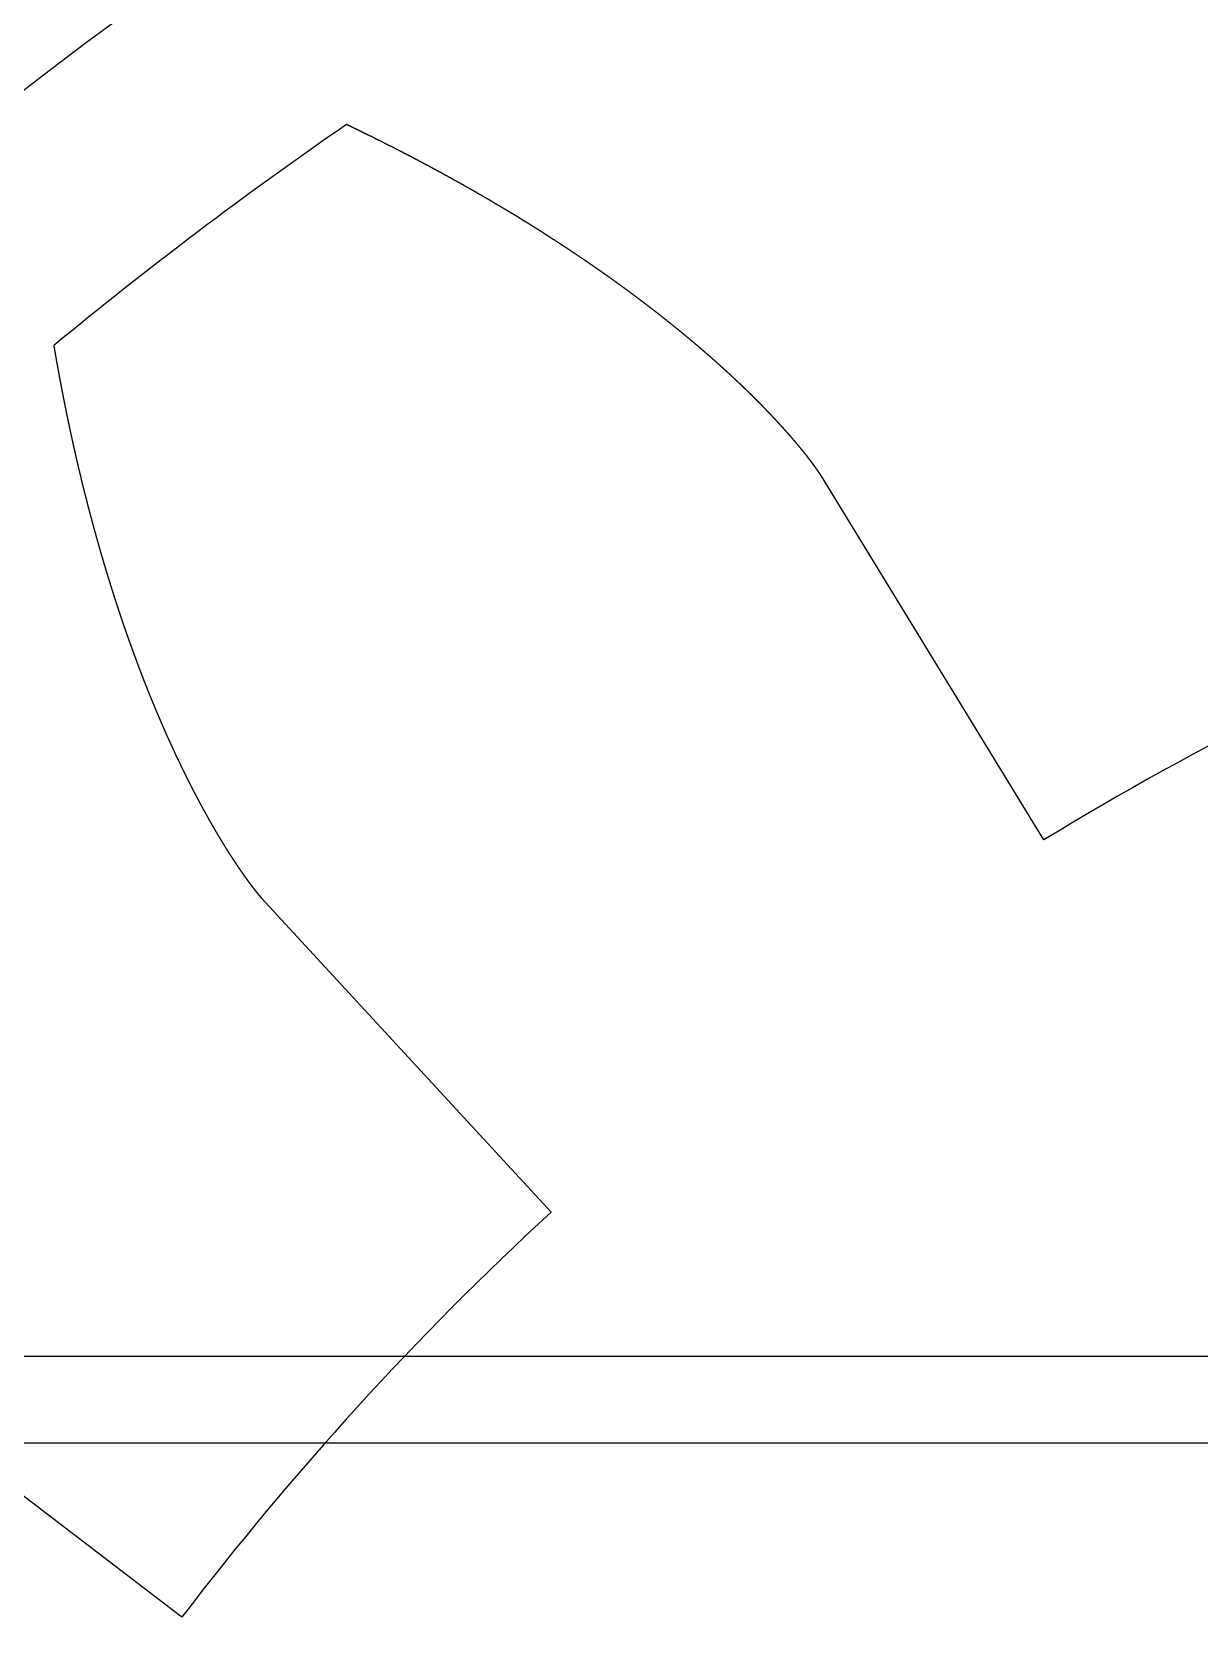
# Model space of a CAD drawing. Header units: centimetres. Extents: x -25.1 to 37.5, y -51.5 to 12.5.
# Drawn here: x 14.084 to 14.486, y -36.6 to -36.044 of the extents above; entities that cross this region are included whole.
import ezdxf

# ---------------------------------------------------------------- set-up
doc = ezdxf.new("R2010")
doc.units = ezdxf.units.CM
doc.header["$MEASUREMENT"] = 0
for name, color, linetype in [('robot assembler v21_Sketch102', 7, 'Continuous'), ('robot assembler v21_Sketch16', 7, 'Continuous'), ('robot assembler v21_Sketch75', 7, 'Continuous'), ('robot assembler v21_Sketch76', 7, 'Continuous'), ('robot assembler v21_Sketch86', 7, 'Continuous')]:
    doc.layers.add(name, color=color, linetype=linetype)

msp = doc.modelspace()

# ---------------------------------------------------------------- linework, layer by layer
at = {"layer": 'robot assembler v21_Sketch102'}
msp.add_line((16.7, -36.53, 49.1), (13.3, -36.53, 49.1), dxfattribs=at)
at = {"layer": 'robot assembler v21_Sketch16'}
msp.add_line((0, -36.5, 46.9), (30, -36.5, 46.9), dxfattribs=at)
at = {"layer": 'robot assembler v21_Sketch75'}
for p, q in [((14.35601, -36.19691, 50.1), (14.35596, -36.19684, 50.1)), ((14.43264, -36.32223, 50.1), (14.35601, -36.19691, 50.1)), ((14.1633, -36.34234, 50.1), (14.16335, -36.3424, 50.1)), ((14.16335, -36.3424, 50.1), (14.26291, -36.4504, 50.1)), ((14.1358, -36.58983, 50.1), (14.01908, -36.50066, 50.1))]:
    msp.add_line(p, q, dxfattribs=at)
for radius, start, end in [(1.425, 124.51865, 129.59899), (1.0875, 111.49417, 121.44701), (1.0875, 132.67064, 142.62348)]:
    msp.add_arc((15, -37.25, 50.1), radius, start, end, dxfattribs=at)
for points in [[(14.35596, -36.19684, 50.1), (14.35596, -36.19683, 50.1), (14.35595, -36.19682, 50.1), (14.35593, -36.19679, 50.1), (14.3559, -36.19675, 50.1), (14.35586, -36.19668, 50.1), (14.35581, -36.19661, 50.1), (14.35576, -36.19652, 50.1), (14.3557, -36.19643, 50.1), (14.35563, -36.19633, 50.1), (14.35556, -36.19622, 50.1), (14.35548, -36.1961, 50.1), (14.35539, -36.19597, 50.1), (14.3553, -36.19583, 50.1), (14.3552, -36.19568, 50.1), (14.35509, -36.19553, 50.1), (14.35498, -36.19536, 50.1), (14.35486, -36.19519, 50.1), (14.35474, -36.19501, 50.1), (14.35461, -36.19483, 50.1), (14.35447, -36.19463, 50.1), (14.35432, -36.19443, 50.1), (14.35418, -36.19422, 50.1), (14.35402, -36.194, 50.1), (14.35386, -36.19378, 50.1), (14.35369, -36.19355, 50.1), (14.35351, -36.19331, 50.1), (14.35333, -36.19307, 50.1), (14.35315, -36.19281, 50.1), (14.35296, -36.19255, 50.1), (14.35276, -36.19229, 50.1), (14.35255, -36.19202, 50.1), (14.35234, -36.19174, 50.1), (14.35212, -36.19146, 50.1), (14.3519, -36.19117, 50.1), (14.35167, -36.19087, 50.1), (14.35144, -36.19057, 50.1), (14.3512, -36.19026, 50.1), (14.35095, -36.18994, 50.1), (14.3507, -36.18963, 50.1), (14.35044, -36.1893, 50.1), (14.35018, -36.18897, 50.1), (14.34991, -36.18863, 50.1), (14.34963, -36.18829, 50.1), (14.34935, -36.18794, 50.1), (14.34906, -36.18759, 50.1), (14.34877, -36.18723, 50.1), (14.34847, -36.18687, 50.1), (14.34816, -36.1865, 50.1), (14.34785, -36.18613, 50.1), (14.34753, -36.18575, 50.1), (14.34721, -36.18537, 50.1), (14.34688, -36.18498, 50.1), (14.34655, -36.18459, 50.1), (14.34621, -36.1842, 50.1), (14.34587, -36.1838, 50.1), (14.34551, -36.18339, 50.1), (14.34516, -36.18298, 50.1), (14.3448, -36.18257, 50.1), (14.34443, -36.18215, 50.1), (14.34405, -36.18173, 50.1), (14.34367, -36.1813, 50.1), (14.34329, -36.18087, 50.1), (14.3429, -36.18044, 50.1), (14.3425, -36.18, 50.1), (14.3421, -36.17956, 50.1), (14.34169, -36.17911, 50.1), (14.34128, -36.17866, 50.1), (14.34086, -36.17821, 50.1), (14.34044, -36.17775, 50.1), (14.34001, -36.17729, 50.1), (14.33957, -36.17683, 50.1), (14.33913, -36.17636, 50.1), (14.33869, -36.17589, 50.1), (14.33824, -36.17541, 50.1), (14.33778, -36.17494, 50.1), (14.33732, -36.17445, 50.1), (14.33685, -36.17397, 50.1), (14.33638, -36.17348, 50.1), (14.3359, -36.17299, 50.1), (14.33541, -36.1725, 50.1), (14.33493, -36.172, 50.1), (14.33443, -36.1715, 50.1), (14.33393, -36.171, 50.1), (14.33342, -36.17049, 50.1), (14.33291, -36.16998, 50.1), (14.3324, -36.16947, 50.1), (14.33188, -36.16896, 50.1), (14.33135, -36.16844, 50.1), (14.33082, -36.16792, 50.1), (14.33028, -36.1674, 50.1), (14.32974, -36.16687, 50.1), (14.32919, -36.16635, 50.1), (14.32864, -36.16582, 50.1), (14.32808, -36.16528, 50.1), (14.32751, -36.16475, 50.1), (14.32694, -36.16421, 50.1), (14.32637, -36.16367, 50.1), (14.32579, -36.16313, 50.1), (14.32521, -36.16259, 50.1), (14.32462, -36.16204, 50.1), (14.32402, -36.16149, 50.1), (14.32342, -36.16094, 50.1), (14.32281, -36.16039, 50.1), (14.3222, -36.15983, 50.1), (14.32159, -36.15928, 50.1), (14.32097, -36.15872, 50.1), (14.32034, -36.15815, 50.1), (14.31971, -36.15759, 50.1), (14.31907, -36.15703, 50.1), (14.31843, -36.15646, 50.1), (14.31778, -36.15589, 50.1), (14.31713, -36.15532, 50.1), (14.31648, -36.15475, 50.1), (14.31581, -36.15418, 50.1), (14.31515, -36.1536, 50.1), (14.31448, -36.15302, 50.1), (14.3138, -36.15244, 50.1), (14.31312, -36.15186, 50.1), (14.31243, -36.15128, 50.1), (14.31174, -36.1507, 50.1), (14.31104, -36.15011, 50.1), (14.31034, -36.14953, 50.1), (14.30963, -36.14894, 50.1), (14.30892, -36.14835, 50.1), (14.3082, -36.14776, 50.1), (14.30748, -36.14717, 50.1), (14.30675, -36.14657, 50.1), (14.30602, -36.14598, 50.1), (14.30529, -36.14538, 50.1), (14.30454, -36.14478, 50.1), (14.3038, -36.14419, 50.1), (14.30305, -36.14359, 50.1), (14.30229, -36.14299, 50.1), (14.30153, -36.14238, 50.1), (14.30076, -36.14178, 50.1), (14.29999, -36.14118, 50.1), (14.29922, -36.14057, 50.1), (14.29844, -36.13997, 50.1), (14.29765, -36.13936, 50.1), (14.29686, -36.13875, 50.1), (14.29606, -36.13814, 50.1), (14.29526, -36.13753, 50.1), (14.29446, -36.13692, 50.1), (14.29365, -36.13631, 50.1), (14.29284, -36.1357, 50.1), (14.29202, -36.13508, 50.1), (14.29119, -36.13447, 50.1), (14.29036, -36.13386, 50.1), (14.28953, -36.13324, 50.1), (14.28869, -36.13262, 50.1), (14.28785, -36.13201, 50.1), (14.287, -36.13139, 50.1), (14.28615, -36.13077, 50.1), (14.28529, -36.13015, 50.1), (14.28443, -36.12953, 50.1), (14.28357, -36.12891, 50.1), (14.28269, -36.12829, 50.1), (14.28182, -36.12767, 50.1), (14.28094, -36.12705, 50.1), (14.28005, -36.12643, 50.1), (14.27916, -36.12581, 50.1), (14.27827, -36.12519, 50.1), (14.27737, -36.12456, 50.1), (14.27647, -36.12394, 50.1), (14.27556, -36.12332, 50.1), (14.27465, -36.12269, 50.1), (14.27373, -36.12207, 50.1), (14.27281, -36.12145, 50.1), (14.27188, -36.12082, 50.1), (14.27095, -36.1202, 50.1), (14.27001, -36.11957, 50.1), (14.26907, -36.11895, 50.1), (14.26813, -36.11832, 50.1), (14.26718, -36.1177, 50.1), (14.26623, -36.11707, 50.1), (14.26527, -36.11644, 50.1), (14.26431, -36.11582, 50.1), (14.26334, -36.11519, 50.1), (14.26237, -36.11457, 50.1), (14.26139, -36.11394, 50.1), (14.26041, -36.11331, 50.1), (14.25943, -36.11269, 50.1), (14.25844, -36.11206, 50.1), (14.25744, -36.11144, 50.1), (14.25644, -36.11081, 50.1), (14.25544, -36.11019, 50.1), (14.25443, -36.10956, 50.1), (14.25342, -36.10894, 50.1), (14.25241, -36.10831, 50.1), (14.25139, -36.10769, 50.1), (14.25036, -36.10706, 50.1), (14.24933, -36.10644, 50.1), (14.2483, -36.10581, 50.1), (14.24726, -36.10519, 50.1), (14.24622, -36.10456, 50.1), (14.24517, -36.10394, 50.1), (14.24412, -36.10332, 50.1), (14.24307, -36.1027, 50.1), (14.24201, -36.10207, 50.1), (14.24094, -36.10145, 50.1), (14.23988, -36.10083, 50.1), (14.2388, -36.10021, 50.1), (14.23773, -36.09959, 50.1), (14.23665, -36.09897, 50.1), (14.23556, -36.09835, 50.1), (14.23447, -36.09773, 50.1), (14.23338, -36.09711, 50.1), (14.23228, -36.09649, 50.1), (14.23118, -36.09587, 50.1), (14.23007, -36.09526, 50.1), (14.22896, -36.09464, 50.1), (14.22785, -36.09402, 50.1), (14.22673, -36.09341, 50.1), (14.2256, -36.09279, 50.1), (14.22448, -36.09218, 50.1), (14.22334, -36.09156, 50.1), (14.22221, -36.09095, 50.1), (14.22107, -36.09034, 50.1), (14.21992, -36.08973, 50.1), (14.21878, -36.08912, 50.1), (14.21762, -36.0885, 50.1), (14.21647, -36.0879, 50.1), (14.21531, -36.08729, 50.1), (14.21414, -36.08668, 50.1), (14.21297, -36.08607, 50.1), (14.2118, -36.08546, 50.1), (14.21063, -36.08486, 50.1), (14.20944, -36.08425, 50.1), (14.20826, -36.08365, 50.1), (14.20707, -36.08305, 50.1), (14.20588, -36.08245, 50.1), (14.20468, -36.08184, 50.1), (14.20348, -36.08124, 50.1), (14.20227, -36.08064, 50.1), (14.20107, -36.08005, 50.1), (14.19985, -36.07945, 50.1), (14.19863, -36.07885, 50.1), (14.19741, -36.07826, 50.1), (14.19619, -36.07766, 50.1), (14.19496, -36.07707, 50.1), (14.19397, -36.07659, 50.1), (14.19323, -36.07624, 50.1), (14.19274, -36.076, 50.1), (14.19249, -36.07588, 50.1)], [(14.09169, -36.152, 50.1), (14.09174, -36.15227, 50.1), (14.09183, -36.15281, 50.1), (14.09197, -36.15362, 50.1), (14.09215, -36.1547, 50.1), (14.09239, -36.15605, 50.1), (14.09262, -36.15739, 50.1), (14.09286, -36.15873, 50.1), (14.0931, -36.16006, 50.1), (14.09335, -36.16139, 50.1), (14.09359, -36.16272, 50.1), (14.09384, -36.16404, 50.1), (14.09409, -36.16536, 50.1), (14.09434, -36.16668, 50.1), (14.09459, -36.16799, 50.1), (14.09485, -36.1693, 50.1), (14.0951, -36.1706, 50.1), (14.09536, -36.1719, 50.1), (14.09562, -36.1732, 50.1), (14.09588, -36.17449, 50.1), (14.09615, -36.17578, 50.1), (14.09641, -36.17707, 50.1), (14.09668, -36.17835, 50.1), (14.09695, -36.17963, 50.1), (14.09722, -36.18091, 50.1), (14.0975, -36.18218, 50.1), (14.09777, -36.18345, 50.1), (14.09805, -36.18471, 50.1), (14.09833, -36.18597, 50.1), (14.09861, -36.18723, 50.1), (14.09889, -36.18848, 50.1), (14.09918, -36.18973, 50.1), (14.09946, -36.19097, 50.1), (14.09975, -36.19221, 50.1), (14.10004, -36.19345, 50.1), (14.10033, -36.19468, 50.1), (14.10062, -36.19591, 50.1), (14.10092, -36.19714, 50.1), (14.10121, -36.19836, 50.1), (14.10151, -36.19958, 50.1), (14.10181, -36.20079, 50.1), (14.10211, -36.202, 50.1), (14.10241, -36.20321, 50.1), (14.10272, -36.20441, 50.1), (14.10302, -36.2056, 50.1), (14.10333, -36.2068, 50.1), (14.10364, -36.20799, 50.1), (14.10395, -36.20917, 50.1), (14.10426, -36.21035, 50.1), (14.10457, -36.21153, 50.1), (14.10489, -36.2127, 50.1), (14.1052, -36.21387, 50.1), (14.10552, -36.21504, 50.1), (14.10584, -36.2162, 50.1), (14.10616, -36.21736, 50.1), (14.10648, -36.21851, 50.1), (14.10681, -36.21966, 50.1), (14.10713, -36.2208, 50.1), (14.10746, -36.22194, 50.1), (14.10778, -36.22308, 50.1), (14.10811, -36.22421, 50.1), (14.10844, -36.22533, 50.1), (14.10877, -36.22646, 50.1), (14.10911, -36.22758, 50.1), (14.10944, -36.22869, 50.1), (14.10977, -36.2298, 50.1), (14.11011, -36.23091, 50.1), (14.11045, -36.23201, 50.1), (14.11079, -36.2331, 50.1), (14.11112, -36.2342, 50.1), (14.11147, -36.23529, 50.1), (14.11181, -36.23637, 50.1), (14.11215, -36.23745, 50.1), (14.11249, -36.23853, 50.1), (14.11284, -36.2396, 50.1), (14.11319, -36.24066, 50.1), (14.11353, -36.24172, 50.1), (14.11388, -36.24278, 50.1), (14.11423, -36.24383, 50.1), (14.11458, -36.24488, 50.1), (14.11493, -36.24593, 50.1), (14.11528, -36.24697, 50.1), (14.11564, -36.248, 50.1), (14.11599, -36.24903, 50.1), (14.11635, -36.25006, 50.1), (14.1167, -36.25108, 50.1), (14.11706, -36.2521, 50.1), (14.11741, -36.25311, 50.1), (14.11777, -36.25412, 50.1), (14.11813, -36.25512, 50.1), (14.11849, -36.25612, 50.1), (14.11885, -36.25711, 50.1), (14.11921, -36.2581, 50.1), (14.11957, -36.25908, 50.1), (14.11994, -36.26006, 50.1), (14.1203, -36.26104, 50.1), (14.12066, -36.26201, 50.1), (14.12103, -36.26297, 50.1), (14.12139, -36.26393, 50.1), (14.12176, -36.26489, 50.1), (14.12213, -36.26584, 50.1), (14.12249, -36.26678, 50.1), (14.12286, -36.26773, 50.1), (14.12323, -36.26866, 50.1), (14.12359, -36.26959, 50.1), (14.12396, -36.27052, 50.1), (14.12433, -36.27144, 50.1), (14.1247, -36.27236, 50.1), (14.12507, -36.27327, 50.1), (14.12544, -36.27418, 50.1), (14.12581, -36.27508, 50.1), (14.12618, -36.27598, 50.1), (14.12655, -36.27687, 50.1), (14.12692, -36.27775, 50.1), (14.1273, -36.27864, 50.1), (14.12767, -36.27951, 50.1), (14.12804, -36.28038, 50.1), (14.12841, -36.28125, 50.1), (14.12878, -36.28211, 50.1), (14.12915, -36.28297, 50.1), (14.12953, -36.28382, 50.1), (14.1299, -36.28467, 50.1), (14.13027, -36.28551, 50.1), (14.13064, -36.28634, 50.1), (14.13101, -36.28717, 50.1), (14.13139, -36.288, 50.1), (14.13176, -36.28882, 50.1), (14.13213, -36.28963, 50.1), (14.1325, -36.29044, 50.1), (14.13287, -36.29125, 50.1), (14.13324, -36.29205, 50.1), (14.13361, -36.29284, 50.1), (14.13399, -36.29363, 50.1), (14.13436, -36.29441, 50.1), (14.13473, -36.29519, 50.1), (14.1351, -36.29596, 50.1), (14.13546, -36.29673, 50.1), (14.13583, -36.29749, 50.1), (14.1362, -36.29824, 50.1), (14.13657, -36.29899, 50.1), (14.13694, -36.29974, 50.1), (14.1373, -36.30048, 50.1), (14.13767, -36.30121, 50.1), (14.13803, -36.30194, 50.1), (14.1384, -36.30266, 50.1), (14.13876, -36.30338, 50.1), (14.13913, -36.30409, 50.1), (14.13949, -36.3048, 50.1), (14.13985, -36.3055, 50.1), (14.14021, -36.30619, 50.1), (14.14057, -36.30688, 50.1), (14.14093, -36.30756, 50.1), (14.14129, -36.30824, 50.1), (14.14165, -36.30891, 50.1), (14.142, -36.30958, 50.1), (14.14236, -36.31024, 50.1), (14.14271, -36.31089, 50.1), (14.14307, -36.31154, 50.1), (14.14342, -36.31218, 50.1), (14.14377, -36.31282, 50.1), (14.14412, -36.31345, 50.1), (14.14447, -36.31407, 50.1), (14.14481, -36.31469, 50.1), (14.14516, -36.31531, 50.1), (14.1455, -36.31591, 50.1), (14.14585, -36.31651, 50.1), (14.14619, -36.31711, 50.1), (14.14653, -36.3177, 50.1), (14.14686, -36.31828, 50.1), (14.1472, -36.31885, 50.1), (14.14753, -36.31942, 50.1), (14.14787, -36.31999, 50.1), (14.1482, -36.32055, 50.1), (14.14853, -36.3211, 50.1), (14.14886, -36.32164, 50.1), (14.14918, -36.32218, 50.1), (14.1495, -36.32272, 50.1), (14.14983, -36.32324, 50.1), (14.15015, -36.32376, 50.1), (14.15046, -36.32428, 50.1), (14.15078, -36.32478, 50.1), (14.15109, -36.32528, 50.1), (14.1514, -36.32578, 50.1), (14.15171, -36.32627, 50.1), (14.15202, -36.32675, 50.1), (14.15232, -36.32722, 50.1), (14.15262, -36.32769, 50.1), (14.15292, -36.32815, 50.1), (14.15322, -36.32861, 50.1), (14.15351, -36.32906, 50.1), (14.1538, -36.3295, 50.1), (14.15409, -36.32993, 50.1), (14.15437, -36.33036, 50.1), (14.15466, -36.33078, 50.1), (14.15494, -36.3312, 50.1), (14.15521, -36.33161, 50.1), (14.15549, -36.33201, 50.1), (14.15576, -36.3324, 50.1), (14.15602, -36.33279, 50.1), (14.15629, -36.33317, 50.1), (14.15655, -36.33354, 50.1), (14.1568, -36.33391, 50.1), (14.15706, -36.33427, 50.1), (14.15731, -36.33462, 50.1), (14.15755, -36.33496, 50.1), (14.15779, -36.3353, 50.1), (14.15803, -36.33563, 50.1), (14.15827, -36.33595, 50.1), (14.1585, -36.33627, 50.1), (14.15872, -36.33658, 50.1), (14.15895, -36.33688, 50.1), (14.15916, -36.33717, 50.1), (14.15938, -36.33746, 50.1), (14.15959, -36.33774, 50.1), (14.15979, -36.33801, 50.1), (14.15999, -36.33827, 50.1), (14.16019, -36.33853, 50.1), (14.16038, -36.33878, 50.1), (14.16057, -36.33902, 50.1), (14.16075, -36.33925, 50.1), (14.16093, -36.33948, 50.1), (14.1611, -36.33969, 50.1), (14.16126, -36.3399, 50.1), (14.16142, -36.3401, 50.1), (14.16158, -36.3403, 50.1), (14.16173, -36.34048, 50.1), (14.16187, -36.34066, 50.1), (14.16201, -36.34083, 50.1), (14.16214, -36.34099, 50.1), (14.16227, -36.34114, 50.1), (14.16239, -36.34128, 50.1), (14.1625, -36.34142, 50.1), (14.16261, -36.34155, 50.1), (14.16271, -36.34167, 50.1), (14.1628, -36.34178, 50.1), (14.16289, -36.34188, 50.1), (14.16297, -36.34197, 50.1), (14.16304, -36.34205, 50.1), (14.16311, -36.34213, 50.1), (14.16317, -36.3422, 50.1), (14.16322, -36.34225, 50.1), (14.16325, -36.34229, 50.1), (14.16328, -36.34232, 50.1), (14.16329, -36.34233, 50.1), (14.1633, -36.34234, 50.1)]]:
    msp.add_open_spline(points, degree=5, dxfattribs=at)
at = {"layer": 'robot assembler v21_Sketch76'}
for p, q in [((14.35601, -36.19691, 50.1), (14.35596, -36.19684, 50.1)), ((14.43264, -36.32223, 50.1), (14.35601, -36.19691, 50.1)), ((14.1633, -36.34234, 50.1), (14.16335, -36.3424, 50.1)), ((14.16335, -36.3424, 50.1), (14.26291, -36.4504, 50.1)), ((14.1358, -36.58983, 50.1), (14.01908, -36.50066, 50.1))]:
    msp.add_line(p, q, dxfattribs=at)
for radius, start, end in [(1.425, 124.51865, 129.59899), (1.0875, 111.49417, 121.44701), (1.0875, 132.67064, 142.62348)]:
    msp.add_arc((15, -37.25, 50.1), radius, start, end, dxfattribs=at)
for points in [[(14.35596, -36.19684, 50.1), (14.35596, -36.19683, 50.1), (14.35595, -36.19682, 50.1), (14.35593, -36.19679, 50.1), (14.3559, -36.19675, 50.1), (14.35586, -36.19668, 50.1), (14.35581, -36.19661, 50.1), (14.35576, -36.19652, 50.1), (14.3557, -36.19643, 50.1), (14.35563, -36.19633, 50.1), (14.35556, -36.19622, 50.1), (14.35548, -36.1961, 50.1), (14.35539, -36.19597, 50.1), (14.3553, -36.19583, 50.1), (14.3552, -36.19568, 50.1), (14.35509, -36.19553, 50.1), (14.35498, -36.19536, 50.1), (14.35486, -36.19519, 50.1), (14.35474, -36.19501, 50.1), (14.35461, -36.19483, 50.1), (14.35447, -36.19463, 50.1), (14.35432, -36.19443, 50.1), (14.35418, -36.19422, 50.1), (14.35402, -36.194, 50.1), (14.35386, -36.19378, 50.1), (14.35369, -36.19355, 50.1), (14.35351, -36.19331, 50.1), (14.35333, -36.19307, 50.1), (14.35315, -36.19281, 50.1), (14.35296, -36.19255, 50.1), (14.35276, -36.19229, 50.1), (14.35255, -36.19202, 50.1), (14.35234, -36.19174, 50.1), (14.35212, -36.19146, 50.1), (14.3519, -36.19117, 50.1), (14.35167, -36.19087, 50.1), (14.35144, -36.19057, 50.1), (14.3512, -36.19026, 50.1), (14.35095, -36.18994, 50.1), (14.3507, -36.18963, 50.1), (14.35044, -36.1893, 50.1), (14.35018, -36.18897, 50.1), (14.34991, -36.18863, 50.1), (14.34963, -36.18829, 50.1), (14.34935, -36.18794, 50.1), (14.34906, -36.18759, 50.1), (14.34877, -36.18723, 50.1), (14.34847, -36.18687, 50.1), (14.34816, -36.1865, 50.1), (14.34785, -36.18613, 50.1), (14.34753, -36.18575, 50.1), (14.34721, -36.18537, 50.1), (14.34688, -36.18498, 50.1), (14.34655, -36.18459, 50.1), (14.34621, -36.1842, 50.1), (14.34587, -36.1838, 50.1), (14.34551, -36.18339, 50.1), (14.34516, -36.18298, 50.1), (14.3448, -36.18257, 50.1), (14.34443, -36.18215, 50.1), (14.34405, -36.18173, 50.1), (14.34367, -36.1813, 50.1), (14.34329, -36.18087, 50.1), (14.3429, -36.18044, 50.1), (14.3425, -36.18, 50.1), (14.3421, -36.17956, 50.1), (14.34169, -36.17911, 50.1), (14.34128, -36.17866, 50.1), (14.34086, -36.17821, 50.1), (14.34044, -36.17775, 50.1), (14.34001, -36.17729, 50.1), (14.33957, -36.17683, 50.1), (14.33913, -36.17636, 50.1), (14.33869, -36.17589, 50.1), (14.33824, -36.17541, 50.1), (14.33778, -36.17494, 50.1), (14.33732, -36.17445, 50.1), (14.33685, -36.17397, 50.1), (14.33638, -36.17348, 50.1), (14.3359, -36.17299, 50.1), (14.33541, -36.1725, 50.1), (14.33493, -36.172, 50.1), (14.33443, -36.1715, 50.1), (14.33393, -36.171, 50.1), (14.33342, -36.17049, 50.1), (14.33291, -36.16998, 50.1), (14.3324, -36.16947, 50.1), (14.33188, -36.16896, 50.1), (14.33135, -36.16844, 50.1), (14.33082, -36.16792, 50.1), (14.33028, -36.1674, 50.1), (14.32974, -36.16687, 50.1), (14.32919, -36.16635, 50.1), (14.32864, -36.16582, 50.1), (14.32808, -36.16528, 50.1), (14.32751, -36.16475, 50.1), (14.32694, -36.16421, 50.1), (14.32637, -36.16367, 50.1), (14.32579, -36.16313, 50.1), (14.32521, -36.16259, 50.1), (14.32462, -36.16204, 50.1), (14.32402, -36.16149, 50.1), (14.32342, -36.16094, 50.1), (14.32281, -36.16039, 50.1), (14.3222, -36.15983, 50.1), (14.32159, -36.15928, 50.1), (14.32097, -36.15872, 50.1), (14.32034, -36.15815, 50.1), (14.31971, -36.15759, 50.1), (14.31907, -36.15703, 50.1), (14.31843, -36.15646, 50.1), (14.31778, -36.15589, 50.1), (14.31713, -36.15532, 50.1), (14.31648, -36.15475, 50.1), (14.31581, -36.15418, 50.1), (14.31515, -36.1536, 50.1), (14.31448, -36.15302, 50.1), (14.3138, -36.15244, 50.1), (14.31312, -36.15186, 50.1), (14.31243, -36.15128, 50.1), (14.31174, -36.1507, 50.1), (14.31104, -36.15011, 50.1), (14.31034, -36.14953, 50.1), (14.30963, -36.14894, 50.1), (14.30892, -36.14835, 50.1), (14.3082, -36.14776, 50.1), (14.30748, -36.14717, 50.1), (14.30675, -36.14657, 50.1), (14.30602, -36.14598, 50.1), (14.30529, -36.14538, 50.1), (14.30454, -36.14478, 50.1), (14.3038, -36.14419, 50.1), (14.30305, -36.14359, 50.1), (14.30229, -36.14299, 50.1), (14.30153, -36.14238, 50.1), (14.30076, -36.14178, 50.1), (14.29999, -36.14118, 50.1), (14.29922, -36.14057, 50.1), (14.29844, -36.13997, 50.1), (14.29765, -36.13936, 50.1), (14.29686, -36.13875, 50.1), (14.29606, -36.13814, 50.1), (14.29526, -36.13753, 50.1), (14.29446, -36.13692, 50.1), (14.29365, -36.13631, 50.1), (14.29284, -36.1357, 50.1), (14.29202, -36.13508, 50.1), (14.29119, -36.13447, 50.1), (14.29036, -36.13386, 50.1), (14.28953, -36.13324, 50.1), (14.28869, -36.13262, 50.1), (14.28785, -36.13201, 50.1), (14.287, -36.13139, 50.1), (14.28615, -36.13077, 50.1), (14.28529, -36.13015, 50.1), (14.28443, -36.12953, 50.1), (14.28357, -36.12891, 50.1), (14.28269, -36.12829, 50.1), (14.28182, -36.12767, 50.1), (14.28094, -36.12705, 50.1), (14.28005, -36.12643, 50.1), (14.27916, -36.12581, 50.1), (14.27827, -36.12519, 50.1), (14.27737, -36.12456, 50.1), (14.27647, -36.12394, 50.1), (14.27556, -36.12332, 50.1), (14.27465, -36.12269, 50.1), (14.27373, -36.12207, 50.1), (14.27281, -36.12145, 50.1), (14.27188, -36.12082, 50.1), (14.27095, -36.1202, 50.1), (14.27001, -36.11957, 50.1), (14.26907, -36.11895, 50.1), (14.26813, -36.11832, 50.1), (14.26718, -36.1177, 50.1), (14.26623, -36.11707, 50.1), (14.26527, -36.11644, 50.1), (14.26431, -36.11582, 50.1), (14.26334, -36.11519, 50.1), (14.26237, -36.11457, 50.1), (14.26139, -36.11394, 50.1), (14.26041, -36.11331, 50.1), (14.25943, -36.11269, 50.1), (14.25844, -36.11206, 50.1), (14.25744, -36.11144, 50.1), (14.25644, -36.11081, 50.1), (14.25544, -36.11019, 50.1), (14.25443, -36.10956, 50.1), (14.25342, -36.10894, 50.1), (14.25241, -36.10831, 50.1), (14.25139, -36.10769, 50.1), (14.25036, -36.10706, 50.1), (14.24933, -36.10644, 50.1), (14.2483, -36.10581, 50.1), (14.24726, -36.10519, 50.1), (14.24622, -36.10456, 50.1), (14.24517, -36.10394, 50.1), (14.24412, -36.10332, 50.1), (14.24307, -36.1027, 50.1), (14.24201, -36.10207, 50.1), (14.24094, -36.10145, 50.1), (14.23988, -36.10083, 50.1), (14.2388, -36.10021, 50.1), (14.23773, -36.09959, 50.1), (14.23665, -36.09897, 50.1), (14.23556, -36.09835, 50.1), (14.23447, -36.09773, 50.1), (14.23338, -36.09711, 50.1), (14.23228, -36.09649, 50.1), (14.23118, -36.09587, 50.1), (14.23007, -36.09526, 50.1), (14.22896, -36.09464, 50.1), (14.22785, -36.09402, 50.1), (14.22673, -36.09341, 50.1), (14.2256, -36.09279, 50.1), (14.22448, -36.09218, 50.1), (14.22334, -36.09156, 50.1), (14.22221, -36.09095, 50.1), (14.22107, -36.09034, 50.1), (14.21992, -36.08973, 50.1), (14.21878, -36.08912, 50.1), (14.21762, -36.0885, 50.1), (14.21647, -36.0879, 50.1), (14.21531, -36.08729, 50.1), (14.21414, -36.08668, 50.1), (14.21297, -36.08607, 50.1), (14.2118, -36.08546, 50.1), (14.21063, -36.08486, 50.1), (14.20944, -36.08425, 50.1), (14.20826, -36.08365, 50.1), (14.20707, -36.08305, 50.1), (14.20588, -36.08245, 50.1), (14.20468, -36.08184, 50.1), (14.20348, -36.08124, 50.1), (14.20227, -36.08064, 50.1), (14.20107, -36.08005, 50.1), (14.19985, -36.07945, 50.1), (14.19863, -36.07885, 50.1), (14.19741, -36.07826, 50.1), (14.19619, -36.07766, 50.1), (14.19496, -36.07707, 50.1), (14.19397, -36.07659, 50.1), (14.19323, -36.07624, 50.1), (14.19274, -36.076, 50.1), (14.19249, -36.07588, 50.1)], [(14.09169, -36.152, 50.1), (14.09174, -36.15227, 50.1), (14.09183, -36.15281, 50.1), (14.09197, -36.15362, 50.1), (14.09215, -36.1547, 50.1), (14.09239, -36.15605, 50.1), (14.09262, -36.15739, 50.1), (14.09286, -36.15873, 50.1), (14.0931, -36.16006, 50.1), (14.09335, -36.16139, 50.1), (14.09359, -36.16272, 50.1), (14.09384, -36.16404, 50.1), (14.09409, -36.16536, 50.1), (14.09434, -36.16668, 50.1), (14.09459, -36.16799, 50.1), (14.09485, -36.1693, 50.1), (14.0951, -36.1706, 50.1), (14.09536, -36.1719, 50.1), (14.09562, -36.1732, 50.1), (14.09588, -36.17449, 50.1), (14.09615, -36.17578, 50.1), (14.09641, -36.17707, 50.1), (14.09668, -36.17835, 50.1), (14.09695, -36.17963, 50.1), (14.09722, -36.18091, 50.1), (14.0975, -36.18218, 50.1), (14.09777, -36.18345, 50.1), (14.09805, -36.18471, 50.1), (14.09833, -36.18597, 50.1), (14.09861, -36.18723, 50.1), (14.09889, -36.18848, 50.1), (14.09918, -36.18973, 50.1), (14.09946, -36.19097, 50.1), (14.09975, -36.19221, 50.1), (14.10004, -36.19345, 50.1), (14.10033, -36.19468, 50.1), (14.10062, -36.19591, 50.1), (14.10092, -36.19714, 50.1), (14.10121, -36.19836, 50.1), (14.10151, -36.19958, 50.1), (14.10181, -36.20079, 50.1), (14.10211, -36.202, 50.1), (14.10241, -36.20321, 50.1), (14.10272, -36.20441, 50.1), (14.10302, -36.2056, 50.1), (14.10333, -36.2068, 50.1), (14.10364, -36.20799, 50.1), (14.10395, -36.20917, 50.1), (14.10426, -36.21035, 50.1), (14.10457, -36.21153, 50.1), (14.10489, -36.2127, 50.1), (14.1052, -36.21387, 50.1), (14.10552, -36.21504, 50.1), (14.10584, -36.2162, 50.1), (14.10616, -36.21736, 50.1), (14.10648, -36.21851, 50.1), (14.10681, -36.21966, 50.1), (14.10713, -36.2208, 50.1), (14.10746, -36.22194, 50.1), (14.10778, -36.22308, 50.1), (14.10811, -36.22421, 50.1), (14.10844, -36.22533, 50.1), (14.10877, -36.22646, 50.1), (14.10911, -36.22758, 50.1), (14.10944, -36.22869, 50.1), (14.10977, -36.2298, 50.1), (14.11011, -36.23091, 50.1), (14.11045, -36.23201, 50.1), (14.11079, -36.2331, 50.1), (14.11112, -36.2342, 50.1), (14.11147, -36.23529, 50.1), (14.11181, -36.23637, 50.1), (14.11215, -36.23745, 50.1), (14.11249, -36.23853, 50.1), (14.11284, -36.2396, 50.1), (14.11319, -36.24066, 50.1), (14.11353, -36.24172, 50.1), (14.11388, -36.24278, 50.1), (14.11423, -36.24383, 50.1), (14.11458, -36.24488, 50.1), (14.11493, -36.24593, 50.1), (14.11528, -36.24697, 50.1), (14.11564, -36.248, 50.1), (14.11599, -36.24903, 50.1), (14.11635, -36.25006, 50.1), (14.1167, -36.25108, 50.1), (14.11706, -36.2521, 50.1), (14.11741, -36.25311, 50.1), (14.11777, -36.25412, 50.1), (14.11813, -36.25512, 50.1), (14.11849, -36.25612, 50.1), (14.11885, -36.25711, 50.1), (14.11921, -36.2581, 50.1), (14.11957, -36.25908, 50.1), (14.11994, -36.26006, 50.1), (14.1203, -36.26104, 50.1), (14.12066, -36.26201, 50.1), (14.12103, -36.26297, 50.1), (14.12139, -36.26393, 50.1), (14.12176, -36.26489, 50.1), (14.12213, -36.26584, 50.1), (14.12249, -36.26678, 50.1), (14.12286, -36.26773, 50.1), (14.12323, -36.26866, 50.1), (14.12359, -36.26959, 50.1), (14.12396, -36.27052, 50.1), (14.12433, -36.27144, 50.1), (14.1247, -36.27236, 50.1), (14.12507, -36.27327, 50.1), (14.12544, -36.27418, 50.1), (14.12581, -36.27508, 50.1), (14.12618, -36.27598, 50.1), (14.12655, -36.27687, 50.1), (14.12692, -36.27775, 50.1), (14.1273, -36.27864, 50.1), (14.12767, -36.27951, 50.1), (14.12804, -36.28038, 50.1), (14.12841, -36.28125, 50.1), (14.12878, -36.28211, 50.1), (14.12915, -36.28297, 50.1), (14.12953, -36.28382, 50.1), (14.1299, -36.28467, 50.1), (14.13027, -36.28551, 50.1), (14.13064, -36.28634, 50.1), (14.13101, -36.28717, 50.1), (14.13139, -36.288, 50.1), (14.13176, -36.28882, 50.1), (14.13213, -36.28963, 50.1), (14.1325, -36.29044, 50.1), (14.13287, -36.29125, 50.1), (14.13324, -36.29205, 50.1), (14.13361, -36.29284, 50.1), (14.13399, -36.29363, 50.1), (14.13436, -36.29441, 50.1), (14.13473, -36.29519, 50.1), (14.1351, -36.29596, 50.1), (14.13546, -36.29673, 50.1), (14.13583, -36.29749, 50.1), (14.1362, -36.29824, 50.1), (14.13657, -36.29899, 50.1), (14.13694, -36.29974, 50.1), (14.1373, -36.30048, 50.1), (14.13767, -36.30121, 50.1), (14.13803, -36.30194, 50.1), (14.1384, -36.30266, 50.1), (14.13876, -36.30338, 50.1), (14.13913, -36.30409, 50.1), (14.13949, -36.3048, 50.1), (14.13985, -36.3055, 50.1), (14.14021, -36.30619, 50.1), (14.14057, -36.30688, 50.1), (14.14093, -36.30756, 50.1), (14.14129, -36.30824, 50.1), (14.14165, -36.30891, 50.1), (14.142, -36.30958, 50.1), (14.14236, -36.31024, 50.1), (14.14271, -36.31089, 50.1), (14.14307, -36.31154, 50.1), (14.14342, -36.31218, 50.1), (14.14377, -36.31282, 50.1), (14.14412, -36.31345, 50.1), (14.14447, -36.31407, 50.1), (14.14481, -36.31469, 50.1), (14.14516, -36.31531, 50.1), (14.1455, -36.31591, 50.1), (14.14585, -36.31651, 50.1), (14.14619, -36.31711, 50.1), (14.14653, -36.3177, 50.1), (14.14686, -36.31828, 50.1), (14.1472, -36.31885, 50.1), (14.14753, -36.31942, 50.1), (14.14787, -36.31999, 50.1), (14.1482, -36.32055, 50.1), (14.14853, -36.3211, 50.1), (14.14886, -36.32164, 50.1), (14.14918, -36.32218, 50.1), (14.1495, -36.32272, 50.1), (14.14983, -36.32324, 50.1), (14.15015, -36.32376, 50.1), (14.15046, -36.32428, 50.1), (14.15078, -36.32478, 50.1), (14.15109, -36.32528, 50.1), (14.1514, -36.32578, 50.1), (14.15171, -36.32627, 50.1), (14.15202, -36.32675, 50.1), (14.15232, -36.32722, 50.1), (14.15262, -36.32769, 50.1), (14.15292, -36.32815, 50.1), (14.15322, -36.32861, 50.1), (14.15351, -36.32906, 50.1), (14.1538, -36.3295, 50.1), (14.15409, -36.32993, 50.1), (14.15437, -36.33036, 50.1), (14.15466, -36.33078, 50.1), (14.15494, -36.3312, 50.1), (14.15521, -36.33161, 50.1), (14.15549, -36.33201, 50.1), (14.15576, -36.3324, 50.1), (14.15602, -36.33279, 50.1), (14.15629, -36.33317, 50.1), (14.15655, -36.33354, 50.1), (14.1568, -36.33391, 50.1), (14.15706, -36.33427, 50.1), (14.15731, -36.33462, 50.1), (14.15755, -36.33496, 50.1), (14.15779, -36.3353, 50.1), (14.15803, -36.33563, 50.1), (14.15827, -36.33595, 50.1), (14.1585, -36.33627, 50.1), (14.15872, -36.33658, 50.1), (14.15895, -36.33688, 50.1), (14.15916, -36.33717, 50.1), (14.15938, -36.33746, 50.1), (14.15959, -36.33774, 50.1), (14.15979, -36.33801, 50.1), (14.15999, -36.33827, 50.1), (14.16019, -36.33853, 50.1), (14.16038, -36.33878, 50.1), (14.16057, -36.33902, 50.1), (14.16075, -36.33925, 50.1), (14.16093, -36.33948, 50.1), (14.1611, -36.33969, 50.1), (14.16126, -36.3399, 50.1), (14.16142, -36.3401, 50.1), (14.16158, -36.3403, 50.1), (14.16173, -36.34048, 50.1), (14.16187, -36.34066, 50.1), (14.16201, -36.34083, 50.1), (14.16214, -36.34099, 50.1), (14.16227, -36.34114, 50.1), (14.16239, -36.34128, 50.1), (14.1625, -36.34142, 50.1), (14.16261, -36.34155, 50.1), (14.16271, -36.34167, 50.1), (14.1628, -36.34178, 50.1), (14.16289, -36.34188, 50.1), (14.16297, -36.34197, 50.1), (14.16304, -36.34205, 50.1), (14.16311, -36.34213, 50.1), (14.16317, -36.3422, 50.1), (14.16322, -36.34225, 50.1), (14.16325, -36.34229, 50.1), (14.16328, -36.34232, 50.1), (14.16329, -36.34233, 50.1), (14.1633, -36.34234, 50.1)]]:
    msp.add_open_spline(points, degree=5, dxfattribs=at)
at = {"layer": 'robot assembler v21_Sketch86', "extrusion": (0, -2.44929e-16, -1)}
msp.add_circle((-15, -37.25, -23.9), 1.5, dxfattribs=at)

doc.saveas('drawing.dxf')
